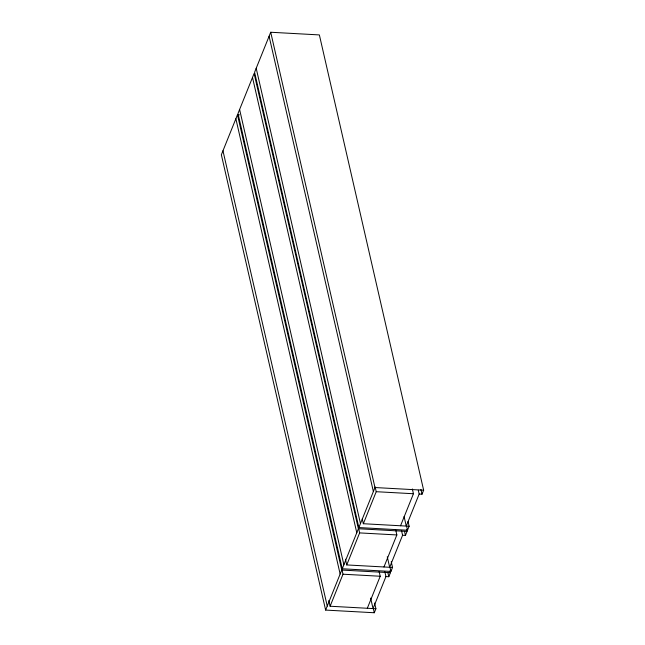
<?xml version="1.0" encoding="UTF-8"?>
<svg xmlns="http://www.w3.org/2000/svg" width="645" height="645" viewBox="0 0 645 645"><rect width="100%" height="100%" fill="white"/><g stroke="black" fill="none" stroke-linecap="round" stroke-linejoin="round"><path stroke-width="0.97" d="M239.464 114.866L237.473 114.762L221.356 154.792L325.628 610.081L374.293 612.75L375.906 608.743L374.592 603.01M404.084 516.524L406.269 526.078L419.169 494.054L422.032 494.215L423.644 490.208L319.372 34.919L270.707 32.25L254.582 72.28L358.862 527.57L407.527 530.238L409.132 526.239L408.043 521.458M325.628 610.081L341.753 570.051L237.473 114.762M342.261 568.777L358.386 528.747L254.114 73.457L237.989 113.488L342.261 568.777L390.926 571.446L392.539 567.439L391.225 561.706M358.862 527.57L374.979 487.539L270.707 32.25M375.906 608.743L330.103 606.236L343.003 574.211L341.906 569.43M392.539 567.439L346.736 564.931L359.636 532.907L358.539 528.126M409.132 526.239L363.337 523.724L376.228 491.7L375.132 486.919M367.319 608.275L380.219 576.251L379.123 571.47M383.952 566.971L396.852 534.947L395.756 530.166M400.545 525.764L413.445 493.739L412.349 488.966M384.847 571.784L385.944 576.566L373.044 608.59L370.641 598.076M401.48 530.48L402.577 535.261L389.677 567.286L387.274 556.772M385.944 576.566L388.806 576.719L390.418 572.72L389.967 570.76M402.577 535.261L405.439 535.415L407.051 531.416L406.6 529.448M374.979 487.539L423.644 490.208M376.228 491.7L413.445 493.739M358.386 528.747L407.051 531.416M359.636 532.907L396.852 534.947M341.753 570.051L390.418 572.72M343.003 574.211L380.219 576.251M420.935 489.434L422.032 494.215M418.291 490.232L419.169 494.054M406.624 526.312L407.527 530.238M404.56 531.593L405.439 535.415M269.094 36.257L373.366 491.538M390.031 567.519L390.926 571.446M387.927 572.897L388.806 576.719M362.24 518.943L363.337 523.724M256.194 68.281L360.466 523.563M252.501 77.456L356.774 532.746M373.399 608.824L374.293 612.75M345.43 559.199L346.736 564.931M239.601 109.481L343.874 564.77M235.868 118.761L340.141 574.05M328.797 600.503L330.103 606.236M222.968 150.785L327.241 606.074"/></g></svg>
